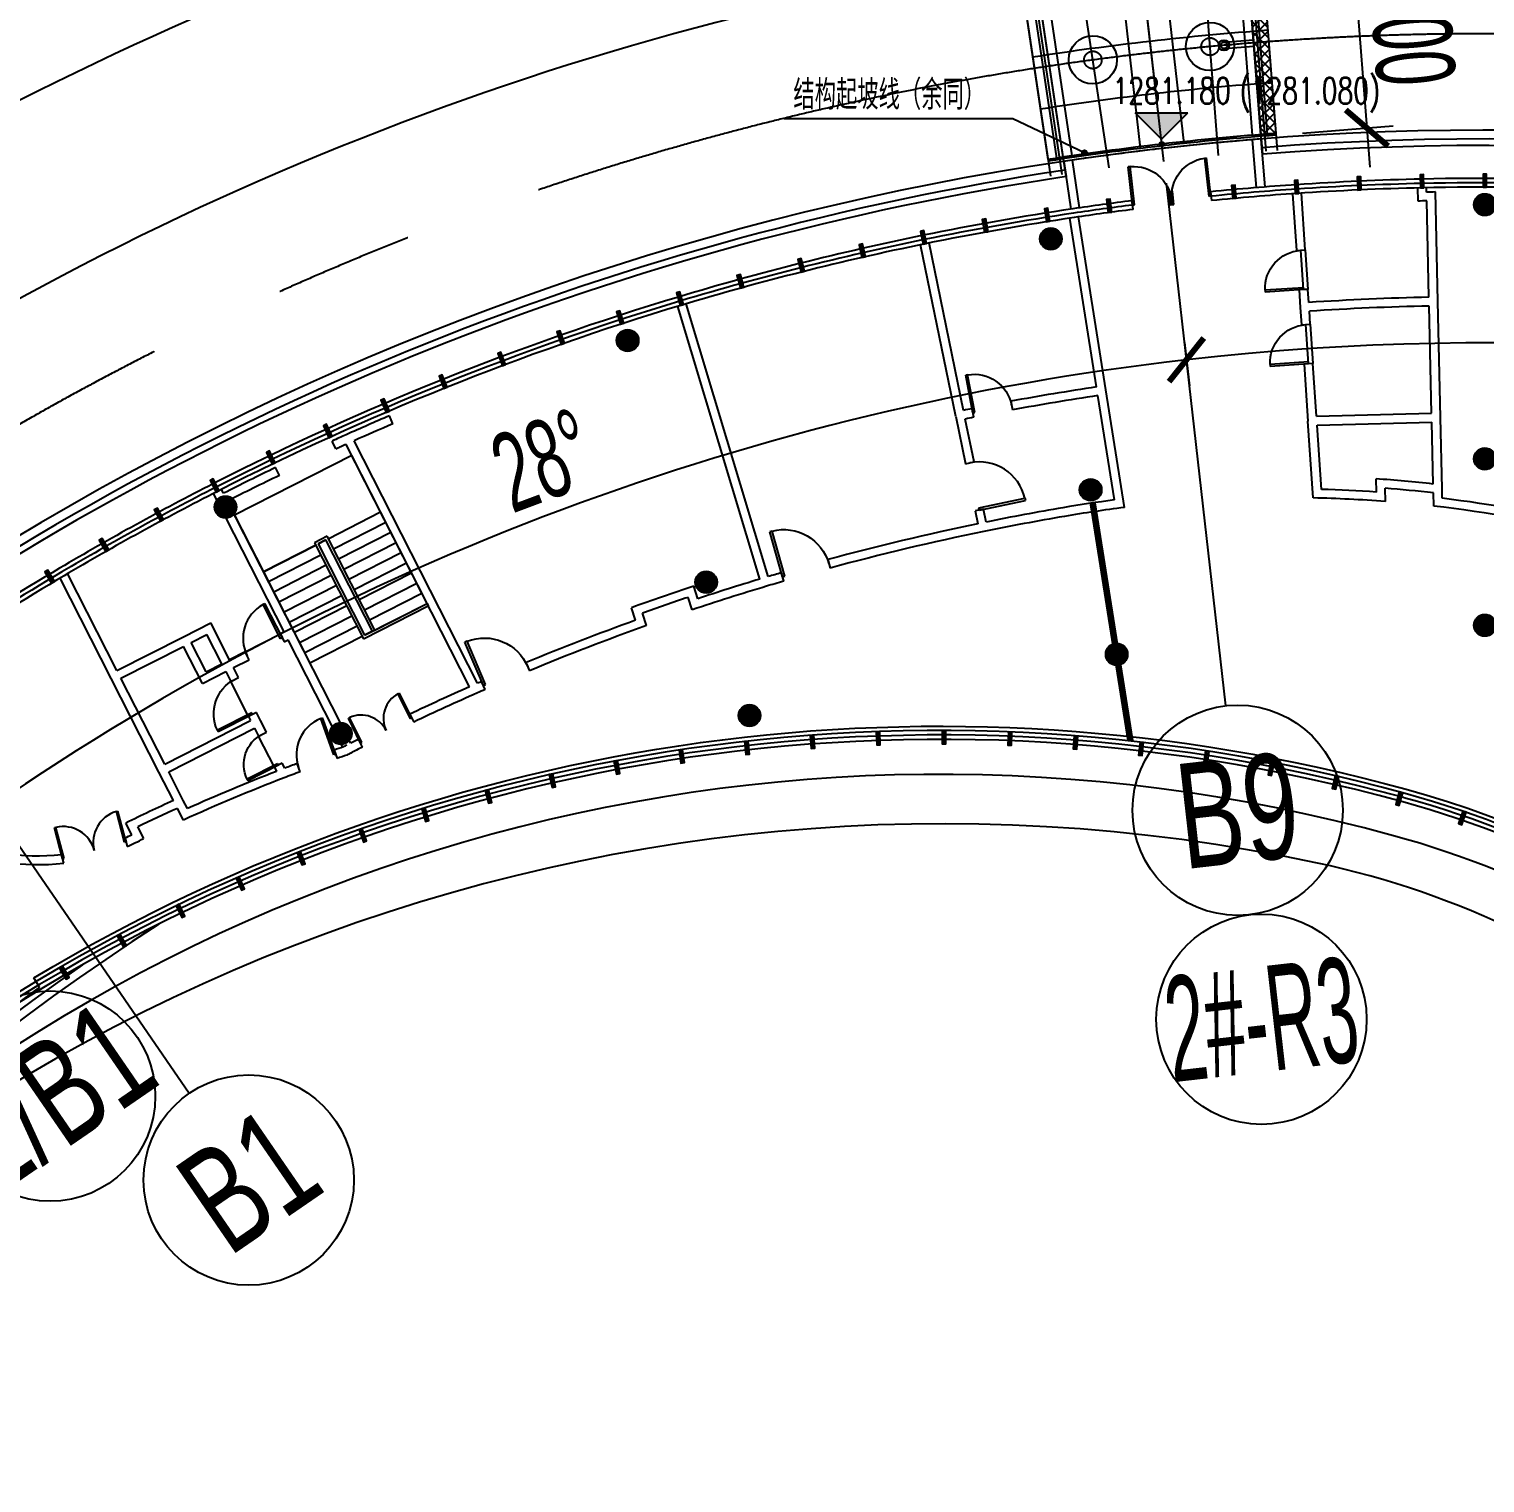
# Model space of a CAD drawing. Extents: x 1962160 to 37842216, y -162679 to 2997677.
# Drawn here: x 37580438 to 37613660, y 2791012 to 2824186 of the extents above; entities that cross this region are included whole.
import ezdxf
from ezdxf.enums import TextEntityAlignment as Align

# ---------------------------------------------------------------- set-up
doc = ezdxf.new("R2010")
doc.units = 0
doc.header["$LTSCALE"] = 1000
for name, pattern in [('__DASH', [0.35, 0.25, -0.1]), ('CENTER', [2, 1.25, -0.25, 0.25, -0.25]), ('CENTER2', [28.575, 19.05, -3.175, 3.175, -3.175]), ('DASH', [0.35, 0.25, -0.1]), ('HIDDEN', [0.375, 0.25, -0.125])]:
    doc.linetypes.add(name, pattern=pattern)
doc.layers.get('0').update_dxf_attribs({"color": 8})
doc.layers.get('Defpoints').update_dxf_attribs({"color": 8})
for name, color, linetype in [('#幕墙线-平面', 8, 'Continuous'), ('#标注', 8, 'Continuous'), ('#虚线', 8, 'HIDDEN'), ('#轴线', 8, 'CENTER2'), ('1-WIN-1', 8, 'Continuous'), ('A-AL', 8, 'Continuous'), ('A-AL-E', 8, 'Continuous'), ('A-COLS-PLAN-C', 8, 'DASH'), ('A-COLS-PLAN-S', 8, 'DASH'), ('A-DETL-ALUM', 8, 'Continuous'), ('A-DIMS-ELEV', 8, 'Continuous'), ('A-DIMS-LEAD', 8, 'Continuous'), ('A-FLOR', 8, 'Continuous'), ('A-FLOR-OTLN', 8, 'Continuous'), ('A-FLOR-UNDR', 8, '__DASH'), ('A-GRID', 8, 'CENTER'), ('A-HATH', 8, 'Continuous'), ('A-NOTE', 8, 'Continuous'), ('A-ROOF-DRAN', 8, 'Continuous'), ('A-STRS-HRAL', 8, 'Continuous'), ('COLUMN', 8, 'Continuous'), ('DIM', 8, 'Continuous'), ('G-ACCS', 8, 'Continuous'), ('PUB_HATCH', 8, 'Continuous'), ('周边建筑', 8, 'Continuous'), ('水-雨水-压力流-标识', 8, 'Continuous')]:
    doc.layers.add(name, color=color, linetype=linetype)
doc.layers.add('A-X-CHEK', color=8, linetype='Continuous', plot=False)
doc.styles.add('#文字', font='jrs.shx', dxfattribs={"width": 0.7, "bigfont": 'hztxt.shx'})
doc.styles.add('_TCH_DIM', font='SIMPLEX', dxfattribs={"bigfont": 'GBCBIG'})
doc.styles.add('JHZX', font='jrs.shx', dxfattribs={"width": 0.6, "bigfont": 'jhz.shx'})
doc.dimstyles.new('JZBZ-600', dxfattribs={"dimscale": 600, "dimtxt": 3, "dimasz": 1.5, "dimexe": 1, "dimexo": 1, "dimgap": 0.5, "dimtad": 1, "dimdec": 0, "dimdsep": 46, "dimtxsty": 'JHZX', "dimblk1": 'ARCHTICK', "dimblk2": 'ARCHTICK', "dimsah": 1, "dimcen": 0, "dimclrd": 1, "dimclre": 1, "dimclrt": 2, "dimadec": 1, "dimazin": 2, "dimtfac": 1, "dimtdec": 0, "dimtix": 1, "dimtmove": 0, "dimatfit": 3, "dimfxl": 1, "dimtolj": 1, "dimlwd": -1, "dimlwe": -1, "dimarcsym": 1})

# ---------------------------------------------------------------- blocks, each defined once
blk = doc.blocks.new('排水沟区域')
at = {"layer": 'A-HATH'}
h = blk.add_hatch(dxfattribs=at)
h.set_pattern_fill('ANSI37', color=256, scale=100)
h.set_pattern_definition([(45, (0, 0), (-112.2532015, 112.2532015), []), (135, (0, 0), (-112.2532015, -112.2532015), [])])
edge = h.paths.add_edge_path()
edge.add_line((35643214, 2983583), (35642206, 2996394))
edge.add_arc((35647973, 2918657), 77950, 94.24274, 94.5)
edge.add_line((35641857, 2996367), (35642865, 2983556))
edge.add_arc((35647973, 2918657), 65100, 94.19196, 94.5, ccw=False)
blk.add_lwpolyline([(35643214, 2983583), (35642206, 2996394, 0.001123), (35641857, 2996367), (35642865, 2983556, -0.001344), (35643214, 2983583)], format="xyb", dxfattribs=at)
blk = doc.blocks.new('A$C58e34137')
at = {"layer": 'A-X-CHEK'}
blk.add_blockref('排水沟区域', (-35647973, -2918657), dxfattribs=at)
blk = doc.blocks.new('雨水立管')
for radius in [80, 50]:
    blk.add_circle((0, 0), radius)
blk = doc.blocks.new('雨水')
at = {"layer": 'A-ROOF-DRAN'}
for points in [[(35642016, 2985668), (35642694, 2985722)], [(35642028, 2985519), (35642706, 2985572)]]:
    blk.add_lwpolyline(points, dxfattribs=at)
at = {"xscale": 1.5, "yscale": 1.5, "zscale": 1.5}
blk.add_blockref('雨水立管', (35642022, 2985593), dxfattribs=at)
blk = doc.blocks.new('1100')
at = {"layer": 'A-DETL-ALUM', "ltscale": 0.3}
blk.add_circle((35572079, 2737405), 550, dxfattribs=at)
blk = doc.blocks.new('_YZHK')
blk.add_circle((0, 0), 0.5)
blk = doc.blocks.new('ASDFASD')
at = {"layer": 'A-COLS-PLAN-C', "ltscale": 0.3, "xscale": 400, "yscale": 400, "zscale": 400}
for p in [(35641704, 2985564), (35639030, 2985259)]:
    blk.add_blockref('_YZHK', p, dxfattribs=at)
blk = doc.blocks.new('smg')
blk.add_lwpolyline([(-40, 200), (-40, -100), (40, -100), (40, 200)], close=True)
for points in [[(40, 0), (-40, 0)], [(0, -100), (0, 200)]]:
    blk.add_lwpolyline(points)
blk = doc.blocks.new('danyuan1')
at = {"layer": 'A-AL'}
for p, rotation in [((-8275, 2291), 169.7142857143211), ((-6867, 2019), 168.428571428614), ((-5465, 1716), 167.1428571428847), ((-4071, 1381), 165.8571428571781), ((-2685, 1015), 164.5714285714549), ((-1307, 618), 163.2857142857502), ((62, 190), 162.0000000000363)]:
    blk.add_blockref('smg', p, dxfattribs=dict(at, rotation=rotation))
blk = doc.blocks.new('$DorLib2D$00000002')
at = {"layer": '1-WIN-1'}
for p, q in [((-0.5, 0), (-0.5, 0.4875)), ((-0.475, 0.4875), (-0.5, 0.4875)), ((-0.475, 0), (-0.475, 0.4875)), ((0.475, 0), (0.475, 0.4875)), ((0.475, 0.4875), (0.5, 0.4875)), ((0.5, 0), (0.5, 0.4875)), ((-0.5, 0), (-0.475, 0)), ((0.5, 0), (0.475, 0))]:
    blk.add_line(p, q, dxfattribs=at)
for centre, start, end in [((-0.4875, 0), 0, 88.53072), ((0.4875, 0), 91.46928, 180)]:
    blk.add_arc(centre, 0.4875, start, end, dxfattribs=at)
blk = doc.blocks.new('$DorLib2D$00000001')
for p, q in [((0.45, 0.975), (0.5, 0.975)), ((0.45, 0), (0.45, 0.975)), ((0.5, 0), (0.5, 0.975)), ((0.5, 0), (0.45, 0))]:
    blk.add_line(p, q)
blk.add_arc((0.475, 0), 0.975, 91.4693, 180)
blk = doc.blocks.new('_YZH')
blk.add_circle((0, 0), 0.5)
at = {"layer": 'PUB_HATCH', "const_width": 0.5}
blk.add_lwpolyline([(-0.25, 0, 1), (0.25, 0, 1)], format="xyb", close=True, dxfattribs=at)
blk = doc.blocks.new('ECC')
at = {"layer": '周边建筑'}
for p, q in [((-164342, 580119), (-164349, 580419)), ((-164147, 580324), (-164149, 580424)), ((-170846, 579930), (-170868, 580129)), ((-169079, 580330), (-169057, 580131)), ((-167205, 580286), (-167117, 578989)), ((-166918, 579003), (-167005, 580300)), ((-164093, 577924), (-164142, 580124)), ((-163891, 577828), (-163947, 580327)), ((-171680, 575877), (-172291, 579729)), ((-171467, 575809), (-172093, 579759)), ((-174893, 575204), (-175695, 579123)), ((-174717, 575342), (-175499, 579163)), ((-167117, 578989), (-166918, 579003)), ((-166857, 578105), (-167057, 578091)), ((-167057, 578091), (-167030, 577692)), ((-166837, 577805), (-166857, 578105)), ((-179175, 571549), (-181044, 577775)), ((-163832, 575182), (-163891, 577828)), ((-179366, 571492), (-181236, 577717)), ((-167030, 577692), (-167003, 577293)), ((-166803, 577307), (-166823, 577606)), ((-164034, 575277), (-164089, 577724)), ((-167003, 577293), (-166803, 577307)), ((-166743, 576409), (-166942, 576395)), ((-166662, 575208), (-166743, 576409)), ((-166942, 576395), (-166855, 575099)), ((-171042, 573126), (-171467, 575809)), ((-173636, 575551), (-173598, 575355)), ((-171272, 573298), (-171649, 575680)), ((-187738, 575035), (-187816, 575219)), ((-174893, 575204), (-174672, 574126)), ((-174476, 574166), (-174677, 575146)), ((-174482, 575185), (-174520, 575382)), ((-166737, 573344), (-166855, 575099)), ((-166662, 575208), (-164034, 575277)), ((-166648, 575009), (-164029, 575077)), ((-163997, 573662), (-164029, 575077)), ((-163795, 573552), (-163832, 575182)), ((-166549, 573539), (-166648, 575009)), ((-189039, 574462), (-189122, 574644)), ((-185988, 569035), (-188806, 574567)), ((-185805, 569116), (-188624, 574649)), ((-188678, 574316), (-191351, 572954)), ((-188020, 573024), (-188678, 574316)), ((-174672, 574126), (-174476, 574166)), ((-190328, 573859), (-190415, 574039)), ((-165294, 573478), (-165300, 573780)), ((-191737, 573271), (-191828, 573449)), ((-191605, 573451), (-191650, 573540)), ((-165089, 573263), (-165096, 573564)), ((-163986, 573157), (-163993, 573460)), ((-163790, 573336), (-163795, 573552)), ((-190216, 570286), (-191737, 573271)), ((-189993, 570288), (-191514, 573273)), ((-174256, 573089), (-174452, 573049)), ((-174196, 572795), (-174256, 573089)), ((-191351, 572954), (-190693, 571662)), ((-189214, 572415), (-188020, 573024)), ((-189214, 572415), (-188020, 573024)), ((-189096, 572184), (-187902, 572792)), ((-186958, 570939), (-188020, 573024)), ((-174452, 573049), (-174392, 572755)), ((-189241, 572469), (-189526, 572323)), ((-188151, 570330), (-189241, 572469)), ((-188978, 571952), (-187784, 572560)), ((-189499, 572270), (-190693, 571662)), ((-190693, 571662), (-189499, 572270)), ((-189526, 572323), (-188409, 570132)), ((-189267, 572388), (-189445, 572297)), ((-189445, 572297), (-189267, 572388)), ((-189445, 572297), (-188383, 570212)), ((-189445, 572297), (-188383, 570212)), ((-188205, 570303), (-189267, 572388)), ((-188205, 570303), (-189267, 572388)), ((-188860, 571720), (-187666, 572329)), ((-188742, 571489), (-187548, 572097)), ((-189381, 572038), (-190575, 571430)), ((-189263, 571807), (-190457, 571198)), ((-188624, 571257), (-187430, 571865)), ((-177814, 571937), (-177760, 571745)), ((-194166, 569227), (-195332, 571515)), ((-194034, 569407), (-195160, 571617)), ((-190693, 571662), (-189631, 569577)), ((-189145, 571575), (-190339, 570967)), ((-188506, 571025), (-187312, 571634)), ((-178819, 571446), (-178873, 571639)), ((-189027, 571343), (-190221, 570735)), ((-188909, 571112), (-190103, 570503)), ((-188388, 570794), (-187194, 571402)), ((-188270, 570562), (-187076, 571170)), ((-180781, 571044), (-180873, 571330)), ((-188791, 570880), (-189985, 570272)), ((-188409, 570132), (-186930, 570885)), ((-188383, 570212), (-186958, 570939)), ((-188151, 570330), (-186958, 570939)), ((-186958, 570939), (-186930, 570885)), ((-182199, 570555), (-182292, 570840)), ((-180909, 570791), (-181001, 571076)), ((-192519, 570179), (-191895, 570497)), ((-191464, 569650), (-191895, 570497)), ((-188673, 570648), (-189867, 570040)), ((-188555, 570417), (-189749, 569808)), ((-181949, 570432), (-182041, 570717)), ((-194034, 569407), (-192519, 570179)), ((-192339, 570046), (-191983, 570228)), ((-191642, 569560), (-191983, 570228)), ((-191108, 569832), (-190306, 570241)), ((-190216, 570286), (-190306, 570241)), ((-190306, 570241), (-190215, 570062)), ((-190215, 570062), (-190126, 570108)), ((-188877, 567658), (-190126, 570108)), ((-188699, 567748), (-189993, 570288)), ((-188437, 570185), (-189631, 569577)), ((-188205, 570303), (-188383, 570212)), ((-188205, 570303), (-188151, 570330)), ((-188205, 570303), (-188151, 570330)), ((-193943, 569229), (-192517, 569956)), ((-192086, 569109), (-192517, 569956)), ((-191999, 569378), (-192339, 570046)), ((-191108, 569832), (-191464, 569650)), ((-191017, 569654), (-191108, 569832)), ((-191999, 569378), (-191642, 569560)), ((-191373, 569472), (-191017, 569654)), ((-191260, 569250), (-191373, 569472)), ((-184700, 569587), (-184621, 569403)), ((-193077, 567089), (-194166, 569227)), ((-192944, 567269), (-193943, 569229)), ((-192086, 569109), (-191551, 569381)), ((-191551, 569381), (-191438, 569159)), ((-191438, 569159), (-191260, 569250)), ((-191029, 568357), (-191438, 569159)), ((-185634, 568973), (-185712, 569157)), ((-190851, 568448), (-191029, 568357)), ((-190760, 568269), (-190851, 568448)), ((-192944, 567269), (-190984, 568268)), ((-191029, 568357), (-190984, 568268)), ((-190624, 568002), (-190760, 568269)), ((-187351, 568410), (-187263, 568230)), ((-192853, 567091), (-190893, 568090)), ((-190893, 568090), (-190802, 567911)), ((-190802, 567911), (-190624, 568002)), ((-190439, 567198), (-190802, 567911)), ((-188431, 567659), (-188519, 567839)), ((-189075, 567590), (-189007, 567402)), ((-190261, 567289), (-190439, 567198)), ((-190439, 567198), (-190392, 567106)), ((-190204, 567178), (-190261, 567289)), ((-189854, 567096), (-189922, 567284)), ((-192746, 566440), (-193077, 567089)), ((-192520, 566437), (-192853, 567091)), ((-192427, 566255), (-192520, 566437)), ((-192519, 565994), (-192655, 566261)), ((-193695, 565659), (-193831, 565926)), ((-193425, 565570), (-193561, 565836)), ((-193851, 565589), (-193800, 565393)), ((-195250, 565011), (-195301, 565206))]:
    blk.add_line(p, q, dxfattribs=at)
for points in [[(-168033, 580424), (-168119, 581521)], [(-167833, 580440), (-167920, 581537)], [(-167920, 581537), (-167892, 581188)], [(-172067, 579965), (-172230, 581053)], [(-172427, 581023), (-172265, 579936)], [(-172427, 581023), (-172376, 580677)], [(-195804, 562178), (-195933, 562392)]]:
    blk.add_lwpolyline(points, dxfattribs=at)
for points in [[(-166918, 579003), (-166857, 578105), (-166957, 578098), (-167017, 578996)], [(-166803, 577307), (-166743, 576409), (-166843, 576402), (-166903, 577300)]]:
    blk.add_lwpolyline(points, close=True, dxfattribs=at)
at = {"layer": '周边建筑', "const_width": 150}
blk.add_lwpolyline([(-171768, 573233), (-170907, 567799)], dxfattribs=at)
at = {"layer": '周边建筑'}
for points in [[(-195933, 562392, -0.205425), (-164612, 566698, -0.341409), (-147644, 544108)], [(-145492, 463696, 0.683049), (-142913, 509267, -0.431954), (-151320, 534092, 0.480345), (-164904, 565638, 0.282623), (-204116, 554265)], [(-193078, 563621, 0.209087), (-217785, 526354), (-216647, 526174, -0.02773), (-215511, 528943, -1.115363), (-202320, 520789, 0.279733), (-203920, 507185, -0.912771), (-213256, 501845, -0.058278), (-216232, 507367), (-217785, 507121, 0.0596), (-213966, 494427, 0.0596)], [(-194819, 562694, 0.200884), (-218017, 526188), (-216512, 525950, -0.029292), (-215331, 528857, -1.115363), (-202478, 520912, 0.279733), (-204102, 507102, -0.912771), (-213092, 501959, -0.059776), (-216104, 507589), (-218017, 507286, 0.060511), (-214149, 494347)]]:
    blk.add_lwpolyline(points, format="xyb", dxfattribs=at)
blk.add_lwpolyline([(-144961, 507400, -0.491558), (-154135, 534388, 0.529409), (-166641, 565013, 0.308031), (-209345, 547543, 0.003255), (-209743, 546935, 0.451416), (-206552, 535679, -0.504114), (-200161, 502524, 0.431774), (-198074, 473485, 0.257237), (-145095, 463827, 0.71729)], format="xyb", close=True, dxfattribs=at)
for centre, radius, start, end in [((-162820, 516737), 65000, 322.26362, 219.12201), ((-162820, 516737), 65000, 94.5, 98.5), ((-162820, 516737), 65000, 94.5, 98.5), ((-162820, 516737), 64800, 52.83684, 94.5), ((-162820, 516737), 64650, 52.8353, 94.5), ((-162820, 516737), 64800, 98.5, 125.25159), ((-162820, 516737), 64650, 98.5, 125.25275), ((-162820, 516737), 63900, 93.85714, 95.62158), ((-162820, 516737), 63800, 93.85714, 95.62031), ((-162820, 516737), 63900, 91.28571, 93.85714), ((-162820, 516737), 63800, 91.28571, 93.85714), ((-162820, 516737), 63700, 91.28571, 93.85714), ((-162820, 516737), 63900, 87.42857, 91.28571), ((-162820, 516737), 63800, 87.42857, 91.28571), ((-162820, 516737), 63700, 87.42857, 91.28571), ((-162820, 516737), 63900, 97.23559, 98.46118), ((-162820, 516737), 63700, 93.85714, 95.61904), ((-162820, 516737), 63400, 91.19534, 91.37609), ((-162820, 516737), 63600, 91.01545, 91.19563), ((-162820, 516737), 63900, 98.46118, 101.57143), ((-162820, 516737), 63800, 98.46118, 101.57143), ((-162820, 516737), 63700, 98.46118, 101.57143), ((-162820, 516737), 63800, 97.23686, 98.46118), ((-162820, 516737), 63700, 97.23813, 98.46118), ((-162820, 516737), 63900, 101.57143, 106.71429), ((-162820, 516737), 63800, 101.57143, 106.71429), ((-162820, 516737), 63700, 101.57143, 106.71429), ((-162820, 516737), 63900, 106.71429, 117), ((-162820, 516737), 63800, 106.71429, 117), ((-162820, 516737), 63700, 106.71429, 117), ((-162820, 516737), 61200, 91.19209, 93.76352), ((-162820, 516737), 61000, 91.19179, 93.76322), ((-162820, 516737), 59800, 98.52093, 100.42031), ((-162820, 516737), 59600, 98.51933, 100.41886), ((-162820, 516737), 63600, 113.14286, 114.11143), ((-162820, 516737), 59800, 101.28263, 101.47562), ((-162820, 516737), 59600, 101.28408, 101.47529), ((-162820, 516737), 63600, 114.11143, 114.42857), ((-162820, 516737), 63400, 113.14286, 114.01638), ((-162820, 516737), 63400, 114.19735, 114.42857), ((-162820, 516737), 63600, 115.71429, 116.90991), ((-162820, 516737), 63400, 115.71429, 116.90963), ((-167381, 543451), 30400, 83.6095, 86.0754), ((-162820, 516737), 63900, 117, 120.59457), ((-162820, 516737), 63800, 117, 120.59457), ((-162820, 516737), 63700, 117, 120.59457), ((-167381, 543451), 30100, 86.0234, 88.4166), ((-167381, 543451), 30200, 83.5584, 85.6597), ((-162820, 516737), 57200, 99.6896, 101.4713), ((-167381, 543451), 30100, 97.4272, 99.6896), ((-167381, 543451), 29900, 97.0333, 99.6896), ((-167381, 543451), 29900, 85.603, 88.7649), ((-167381, 543451), 29900, 76.3686, 83.4804), ((-167381, 543451), 30100, 76.5996, 83.1482), ((-162820, 516737), 57200, 101.6716, 105.1971), ((-162820, 516737), 57000, 99.6896, 101.5714), ((-162820, 516737), 57000, 101.5714, 105.1952), ((-162820, 516737), 63900, 120.59457, 126.35922), ((-162820, 516737), 63800, 120.59457, 126.35922), ((-162820, 516737), 63700, 120.59457, 126.35922), ((-162820, 516737), 57200, 106.8145, 108.3005), ((-162820, 516737), 57000, 106.3009, 106.7143), ((-162820, 516737), 57200, 106.299, 106.6141), ((-162820, 516737), 57500, 108.29894, 109.7939), ((-162820, 516737), 57000, 106.7143, 108.5026), ((-162820, 516737), 57300, 108.49997, 109.60009), ((-162820, 516737), 57200, 109.8033, 112.4895), ((-162820, 516737), 57000, 109.6085, 112.4875), ((-162820, 516737), 57200, 113.5913, 113.6926), ((-162820, 516737), 57200, 113.8933, 115.3958), ((-162820, 516737), 57000, 113.7873, 115.3935), ((-162820, 516737), 57000, 113.5933, 113.7873), ((-175253, 528036), 40000, 74.6112, 124.9823), ((-175253, 528036), 39900, 74.6112, 124.9823), ((-175253, 528036), 39800, 74.6112, 124.9823), ((-162820, 516737), 57200, 116.698, 116.8998), ((-175253, 528036), 41900, 108.9617, 109.262), ((-175253, 528036), 41700, 108.9422, 109.259), ((-162820, 516737), 57200, 117, 117.0896), ((-162820, 516737), 57000, 117, 117.1039), ((-162820, 516737), 57000, 116.7003, 117), ((-195837, 570178), 5200, 215.9997, 276.481), ((-195837, 570178), 5000, 215.9997, 276.1468), ((-175253, 528036), 41900, 111.1803, 114.1976), ((-175253, 528036), 41700, 110.4956, 111.0286), ((-175253, 528036), 41900, 110.4927, 110.9054), ((-175253, 528036), 41700, 111.0286, 114.4592), ((-175253, 528036), 42200, 114.4894, 116.1194), ((-170742, 544426), 22900, 331.983, 74.6112), ((-170742, 544426), 23000, 331.983, 74.6112), ((-175253, 528036), 42000, 114.4774, 115.8423), ((-170742, 544426), 22800, 331.983, 74.6112), ((-195837, 570178), 5000, 293.4007, 295.3618), ((-195837, 570178), 5200, 293.0665, 297.6287), ((-162820, 516737), 56150, 125.9751, 170.3872)]:
    blk.add_arc(centre, radius, start, end, dxfattribs=at)
at = {"layer": 'COLUMN', "xscale": 500, "yscale": 500, "zscale": 500}
for p in [(-162820, 580037), (-172722, 579258), (-182381, 576939), (-162820, 574237), (-171815, 573529), (-191557, 573138), (-180588, 571423), (-162820, 570437), (-171220, 569776), (-179599, 568380), (-188924, 567970)]:
    blk.add_blockref('_YZH', p, dxfattribs=at)
at = {"layer": '周边建筑'}
for name, p, rotation in [('danyuan1', (-162820, 580437), 18), ('danyuan1', (-172785, 579653), 27), ('danyuan1', (-182504, 577320), 35.99999999999997), ('danyuan1', (-191739, 573495), 45.00000000000001), ('smg', (-179651, 567592), 6.343625334474248), ('smg', (-178157, 567730), 4.184236659358104), ('smg', (-176659, 567811), 2.024847984241911), ('smg', (-175160, 567836), 359.8654593091258), ('smg', (-173660, 567804), 357.7060706340096), ('smg', (-172163, 567716), 355.5466819588934), ('smg', (-170670, 567571), 353.3872932837772), ('smg', (-181138, 567398), 8.503014009590444), ('smg', (-169183, 567370), 351.2279046086611), ('smg', (-182617, 567149), 10.66240268470656), ('smg', (-167706, 567114), 349.068515933545), ('smg', (-184085, 566844), 12.82179135982276), ('smg', (-166238, 566802), 346.9091272584288), ('smg', (-185541, 566483), 14.98118003493888), ('smg', (-164784, 566434), 344.7497385833126), ('smg', (-186983, 566068), 17.1405687100551), ('smg', (-163350, 565995), 341.083559433919), ('smg', (-188407, 565599), 19.29995738517127), ('smg', (-189813, 565077), 21.45934606028742), ('smg', (-191199, 564502), 23.61873473540359), ('smg', (-192562, 563875), 25.77812341051974), ('smg', (-193900, 563198), 27.93751208563592), ('smg', (-195211, 562470), 30.09690076075205)]:
    blk.add_blockref(name, p, dxfattribs=dict(at, rotation=rotation))
for name, p, xscale, yscale, zscale, rotation in [('$DorLib2D$00000002', (-169963, 580130), -1800, 1800, 200, 6.428584945069051), ('$DorLib2D$00000001', (-166987, 578547), -899.9999999999999, 899.9999999999999, -899.9999999999999, 93.85714285223676), ('$DorLib2D$00000001', (-166873, 576851), -900.0000000000002, 900.0000000000002, -900.0000000000002, 93.85714285223709), ('$DorLib2D$00000001', (-174059, 575370), -899.9999999999997, 899.9999999999998, 899.9999999999999, 10.85147127305853), ('$DorLib2D$00000001', (-174464, 573607), 1100, 1100, -1100, 281.5714285714284), ('$DorLib2D$00000001', (-178317, 571692), -1100, 1100, 1100, 15.74805680085318), ('$DorLib2D$00000001', (-190661, 569947), 899.9999999999999, 899.9999999999999, 200, 27.00000000000771), ('$DorLib2D$00000001', (-185167, 569280), -1100, 1100, 1100, 23.04040915688651), ('$DorLib2D$00000001', (-191144, 568803), -900.0000000000005, 900.0000000000005, 200, 117.0000000000184), ('$DorLib2D$00000002', (-187891, 568035), 1300, 1300, -1300, 26.04691809642376), ('$DorLib2D$00000001', (-189465, 567346), 900, 900, -900, 19.87732039955755), ('$DorLib2D$00000001', (-190532, 567600), -799.9999999999995, 799.9999999999995, 200, 117.0000000000187), ('$DorLib2D$00000002', (-194551, 565300), 1500, 1500, 1500, 14.77376306829378)]:
    blk.add_blockref(name, p, dxfattribs=dict(at, xscale=xscale, yscale=yscale, zscale=zscale, rotation=rotation))
blk = doc.blocks.new('567')
at = {"layer": '周边建筑'}
blk.add_lwpolyline([(51546, 114974, -0.066668), (79984, 97358, -0.432715), (80756, 85721), (59352, 62768, -0.3894), (48565, 61929, 0.164544), (1000, 78694)], format="xyb", dxfattribs=at)
blk = doc.blocks.new('DIAN')
at = {"layer": 'A-FLOR-OTLN'}
h = blk.add_hatch(color=256, dxfattribs=at)
h.dxf.hatch_style = 1
edge = h.paths.add_edge_path()
edge.add_arc((35536772, 2753987), 50, 0, 360)
blk.add_circle((35536772, 2753987), 50, dxfattribs=at)
blk = doc.blocks.new('总体道路0521')
at = {"layer": 'G-ACCS'}
for radius, start, end in [(73.7, 54.89368, 94.22788), (73.7, 98.77218, 123.10634), (69.7, 52.88349, 94.21247), (69.7, 98.78773, 125.19876)]:
    blk.add_arc((35647972.511, 2918657.177), radius, start, end, dxfattribs=at)
blk = doc.blocks.new('A$C06ac024f')
at = {"layer": 'A-DIMS-ELEV'}
blk.add_hatch(color=256, dxfattribs=at).paths.add_polyline_path([(-7379, 64793), (-7979, 65393), (-6779, 65393)])
at = {"layer": 'A-AL-E'}
for points in [[(-4958, 64911), (-6025, 78468)], [(-4759, 64926), (-5826, 78484)], [(-11979, 77783), (-9968, 64332)], [(-11781, 77813), (-9771, 64363)]]:
    blk.add_lwpolyline(points, dxfattribs=at)
at = {"layer": 'A-DIMS-ELEV'}
for p, q in [((-7379, 64793), (-7979, 65393)), ((-7979, 65393), (-6779, 65393)), ((-7379, 64793), (-6779, 65393))]:
    blk.add_line(p, q, dxfattribs=at)
at = {"layer": 'A-DIMS-LEAD'}
for p, q in [((-10771, 65260), (-15988, 65260)), ((-9136, 64480), (-10771, 65260))]:
    blk.add_line(p, q, dxfattribs=at)
at = {"layer": 'A-DIMS-LEAD', "const_width": 80}
blk.add_lwpolyline([(-9100, 64463, 1), (-9172, 64497, 1)], format="xyb", close=True, dxfattribs=at)
at = {"layer": 'A-FLOR-OTLN'}
blk.add_lwpolyline([(-7370, 64682), (-8824, 77449)], dxfattribs=at)
blk.add_lwpolyline([(-4759, 64926, 0.020144), (-9968, 64332, 0.017455)], format="xyb", dxfattribs=at)
at = {"layer": 'A-FLOR-UNDR'}
blk.add_lwpolyline([(-5100, 64800, 0.017455), (-9608, 64286, 0.017455)], format="xyb", dxfattribs=at)
blk.add_lwpolyline([(-5100, 64800, 0.017455), (-9608, 64286, 0.017455)], format="xyb", dxfattribs=at)
at = {"layer": 'A-STRS-HRAL'}
for points in [[(-5307, 64883, -0.000768), (-5108, 64899), (-6116, 77710, 0.000641), (-6315, 77694), (-5307, 64883)], [(-9622, 64385), (-11522, 77094, -0.000641), (-11324, 77123), (-9425, 64414, 0.000768), (-9622, 64385)]]:
    blk.add_lwpolyline(points, format="xyb", dxfattribs=at)
at = {"xscale": 1000, "yscale": 1000, "zscale": 1000}
blk.add_blockref('总体道路0521', (-35647972511, -2918657177), dxfattribs=at)
at = {"layer": 'A-COLS-PLAN-S'}
blk.add_blockref('ASDFASD', (-35647973, -2918657), dxfattribs=at)
at = {"layer": 'A-FLOR-OTLN'}
blk.add_blockref('DIAN', (-35544142, -2689306), dxfattribs=at)
at = {"layer": 'A-ROOF-DRAN'}
blk.add_blockref('雨水', (-35647973, -2918657), dxfattribs=at)
at = {"layer": 'A-STRS-HRAL', "rotation": 6.499999999994645}
blk.add_blockref('567', (0, 0), dxfattribs=at)
at = {"layer": '周边建筑', "rotation": 6.499999999994645}
blk.add_blockref('567', (0, 0), dxfattribs=at)
at = {"layer": '周边建筑'}
blk.add_blockref('ECC', (162820, -516737), dxfattribs=at)
at = {"layer": '水-雨水-压力流-标识'}
for p in [(-35578350, -2670496), (-35581024, -2670800)]:
    blk.add_blockref('1100', p, dxfattribs=at)
at = {"layer": 'A-DIMS-ELEV', "style": '_TCH_DIM', "width": 0.705882}
for s, p in [('1281.180', (-8495, 65603)), ('(1281.080)', (-5595, 65603))]:
    blk.add_text(s, height=595, dxfattribs=at).set_placement(p)
at = {"layer": 'A-NOTE', "style": '_TCH_DIM'}
blk.add_text('结构起坡线（余同）', height=675.2, dxfattribs=at).set_placement((-15778, 65470))
blk = doc.blocks.new('A$C80b62fe7')
at = {"layer": '#幕墙线-平面'}
for points in [[(66065, 253375), (64967, 267331)], [(66324, 253395), (65226, 267351)], [(59073, 266650), (61142, 252805)], [(59330, 266689), (61399, 252843)], [(61725, 266309), (63191, 253443)], [(62719, 266423), (64184, 253556)]]:
    blk.add_lwpolyline(points, dxfattribs=at)
for radius, start, end in [(128529, 333.50225, 195.7758), (127529, 333.53985, 195.7884)]:
    blk.add_arc((71052, 188867), radius, start, end, dxfattribs=at)
blk = doc.blocks.new('DASWQE')
at = {"layer": '#幕墙线-平面', "ltscale": 10}
for radius, start, end in [(67450, 94.20269, 98.79731), (66250, 94.1973, 98.8027), (65050, 94.19172, 98.80828)]:
    blk.add_arc((5, 4), radius, start, end, dxfattribs=at)
at = {"layer": 'DIM', "ltscale": 10}
blk.add_blockref('A$C80b62fe7', (-71047, -188863), dxfattribs=at)
blk = doc.blocks.new('_ARCHTICK')
at = {"const_width": 0.15}
blk.add_lwpolyline([(-0.5, -0.5), (0.5, 0.5)], dxfattribs=at)
blk = doc.blocks.new('*D69')
at = {"layer": '#标注', "color": 1, "transparency": 16777216}
for p, q in [((36773745, 2978814), (36773858, 2977820)), ((36816612, 2967327), (36816018, 2966523))]:
    blk.add_line(p, q, dxfattribs=at)
blk.add_arc((36780599, 2918657), 60146, 53.5, 96.5, dxfattribs=at)
at = {"layer": 'Defpoints', "color": 0, "transparency": 16777216}
for p in [(36773677, 2979410), (36803292, 2974358), (36816969, 2967810), (36780599, 2918657)]:
    blk.add_point(p, dxfattribs=at)
at = {"layer": '#标注', "color": 1, "transparency": 16777216, "xscale": 900, "yscale": 900, "zscale": 900}
for p, rotation in [((36773790, 2978416), 186.5000000000029), ((36816375, 2967006), 323.5000000000783)]:
    blk.add_blockref('_ARCHTICK', p, dxfattribs=dict(at, rotation=rotation))
at = {"layer": '#标注', "color": 2, "transparency": 16777216, "insert": (36796476, 2977913), "char_height": 1800, "attachment_point": 5, "rotation": 345, "style": 'JHZX'}
blk.add_mtext('\\A1;43°', dxfattribs=at)
blk = doc.blocks.new('*D70')
at = {"layer": '#标注', "color": 1, "transparency": 16777216}
for p, q in [((36773745, 2978814), (36773858, 2977820)), ((36746305, 2968554), (36746871, 2967730))]:
    blk.add_line(p, q, dxfattribs=at)
blk.add_arc((36780599, 2918657), 60146, 96.5, 124.5, dxfattribs=at)
at = {"layer": 'Defpoints', "color": 0, "transparency": 16777216}
for p in [(36773677, 2979410), (36764188, 2976521), (36745965, 2969049), (36780599, 2918657)]:
    blk.add_point(p, dxfattribs=at)
at = {"layer": '#标注', "color": 1, "transparency": 16777216, "xscale": 900, "yscale": 900, "zscale": 900}
for p, rotation in [((36773790, 2978416), 6.499999999997089), ((36746532, 2968225), 214.499999999982)]:
    blk.add_blockref('_ARCHTICK', p, dxfattribs=dict(at, rotation=rotation))
at = {"layer": '#标注', "color": 2, "transparency": 16777216, "insert": (36759115, 2976118), "char_height": 1800, "attachment_point": 5, "rotation": 20.5, "style": 'JHZX'}
blk.add_mtext('\\A1;28°', dxfattribs=at)
blk = doc.blocks.new('*U247')
blk.add_line((0, -20), (0, 0))
blk.add_circle((0, -24), 4)
at = {"style": 'JHZX', "width": 0.75}
blk.add_attdef('AXES', text='', height=4, dxfattribs=at).set_placement((0, -24), align=Align.MIDDLE_CENTER)
blk = doc.blocks.new('*U16')
blk.add_line((0, -20), (-0.001, -20))
blk.add_circle((0, -24), 4)
at = {"style": 'JHZX', "width": 0.75}
blk.add_attdef('AXES', text='', height=4, dxfattribs=at).set_placement((0, -24), align=Align.MIDDLE_CENTER)
blk = doc.blocks.new('DOTE-11')
at = {"layer": '#虚线', "ltscale": 20}
for p, q in [((36774525, 2983079), (36773474, 2996438)), ((36775522, 2983158), (36774471, 2996516)), ((36772024, 2982794), (36770044, 2996047)), ((36771035, 2982647), (36769055, 2995899))]:
    blk.add_line(p, q, dxfattribs=at)
for radius, start, end in [(78100, 53.5, 124.5), (76200, 56.5, 92.5005), (67200, 56.5, 92.5005)]:
    blk.add_arc((36780599, 2918657), radius, start, end, dxfattribs=at)
at = {"layer": '#轴线'}
blk.add_line((36773274, 2982941), (36764003, 3064315), dxfattribs=at)
for radius, start, end in [(146600, 324.5, 183.99981), (138800, 324.5, 210.18842), (130400, 324.5, 210.32938), (127950, 324.5, 210.37401), (76200, 92.5005, 128.39118), (67200, 92.5005, 128.39118)]:
    blk.add_arc((36780599, 2918657), radius, start, end, dxfattribs=at)
blk = doc.blocks.new('*D355')
at = {"layer": '#标注', "color": 1, "ltscale": 10, "transparency": 16777216}
for p, q in [((37610025, 2833892), (37609955, 2834789)), ((37608559, 2833777), (37610623, 2833939)), ((37610025, 2833892), (37610967, 2821929)), ((37609500, 2821813), (37611565, 2821976)), ((37610967, 2821929), (37611037, 2821032))]:
    blk.add_line(p, q, dxfattribs=at)
at = {"layer": 'Defpoints', "color": 0, "ltscale": 10, "transparency": 16777216}
for p in [(37607961, 2833729), (37610967, 2821929), (37608902, 2821766)]:
    blk.add_point(p, dxfattribs=at)
at = {"layer": '#标注', "color": 1, "ltscale": 10, "transparency": 16777216, "xscale": 900, "yscale": 900, "zscale": 900}
for p, rotation in [((37610025, 2833892), 274.5000007607033), ((37610967, 2821929), 94.5000007607033)]:
    blk.add_blockref('_ARCHTICK', p, dxfattribs=dict(at, rotation=rotation))
at = {"layer": '#标注', "color": 2, "ltscale": 10, "transparency": 16777216, "insert": (37611692, 2828005), "char_height": 1800, "attachment_point": 5, "rotation": 274.5, "style": 'JHZX'}
blk.add_mtext('\\A1;1200*10=12000', dxfattribs=at)
blk = doc.blocks.new('ZW-5001')
at = {"layer": '#标注'}
ref = blk.add_blockref('*U247', (36773333.4, 2982444.8), dxfattribs=dict(at, xscale=600.0000000000002, yscale=600.0000000000002, rotation=6.487646252123284))
ref.add_attrib('AXES', 'B9', dxfattribs={"layer": '0', "height": 2400, "rotation": 6.48765, "style": '#文字', "width": 0.7}).set_placement((36774960.4, 2968137), align=Align.MIDDLE_CENTER)
ref = blk.add_blockref('*U247', (36739703.1, 2973481.3), dxfattribs=dict(at, xscale=600.0000000000001, yscale=600.0000000000001, rotation=34.50131309191637))
ref.add_attrib('AXES', '1/B1', dxfattribs={"layer": '0', "height": 2400, "rotation": 34.50131, "style": '#文字', "width": 0.7}).set_placement((36747859.6, 2961614.1), align=Align.MIDDLE_CENTER)
ref = blk.add_blockref('*U247', (36744235, 2971565.9), dxfattribs=dict(at, xscale=600.0000000000001, yscale=600.0000000000001, rotation=34.50131309191637))
ref.add_attrib('AXES', 'B1', dxfattribs={"layer": '0', "height": 2400, "rotation": 34.50131, "style": '#文字', "width": 0.7}).set_placement((36752391.5, 2959698.7), align=Align.MIDDLE_CENTER)
ref = blk.add_blockref('*U16', (36773876.2, 2977675.6), dxfattribs=dict(at, xscale=600.0000000000002, yscale=600.0000000000002, zscale=600.0000000000002, rotation=6.487646252123284))
ref.add_attrib('AXES', '2#-R3', dxfattribs={"layer": '0', "height": 2400, "rotation": 6.48765, "style": '#文字', "width": 0.5}).set_placement((36775503.2, 2963367.8), align=Align.MIDDLE_CENTER)
for base, p1, p2, picture, middle in [((36803291.6, 2974357.5), (36816969.4, 2967809.6), (36773676.6, 2979409.8), '*D69', (36796476, 2977912.6)), ((36764188.4, 2976520.9), (36773676.6, 2979409.8), (36745965.2, 2969049), '*D70', (36759114.8, 2976118))]:
    dim = blk.add_angular_dim_3p(base=base, center=(36780598.5, 2918657.2), p1=p1, p2=p2, dimstyle='JZBZ-600', dxfattribs=at)
    dim.commit()
    dim.dimension.update_dxf_attribs({"geometry": picture, "text_midpoint": middle})
blk = doc.blocks.new('FDGFH')
at = {"layer": 'A-FLOR'}
blk.add_blockref('ZW-5001', (-36780599, -2918657), dxfattribs=at)
at = {"layer": 'A-GRID'}
blk.add_blockref('DOTE-11', (-36780599, -2918657), dxfattribs=at)

msp = doc.modelspace()

# ---------------------------------------------------------------- linework, layer by layer
at = {"layer": '#标注', "ltscale": 10}
msp.add_arc((37613698.9, 2756873.6), 133683.2, 95.211781, 188.867908, dxfattribs=at)

# ---------------------------------------------------------------- block references
at = {"layer": 'A-STRS-HRAL'}
msp.add_blockref('DASWQE', (37613652.6, 2756886), dxfattribs=at)
at = {"layer": 'DIM', "ltscale": 10}
for name in ['A$C06ac024f', 'A$C58e34137']:
    msp.add_blockref(name, (37613657.1, 2756879.8), dxfattribs=at)
at = {"layer": 'DIM'}
msp.add_blockref('FDGFH', (37613657.1, 2756879.8), dxfattribs=at)

# ---------------------------------------------------------------- dimensions: what is measured, and where the dimension line sits
at = {"layer": '#标注', "ltscale": 10}
dim = msp.add_aligned_dim(p1=(37607960.8, 2833729.5), p2=(37608902.3, 2821766.3), distance=2070.7, text='1200*10=12000', dimstyle='JZBZ-600', dxfattribs=at)
dim.commit()
dim.dimension.update_dxf_attribs({"geometry": '*D355', "text_midpoint": (37611692.2, 2828004.5)})

doc.saveas('drawing.dxf')
